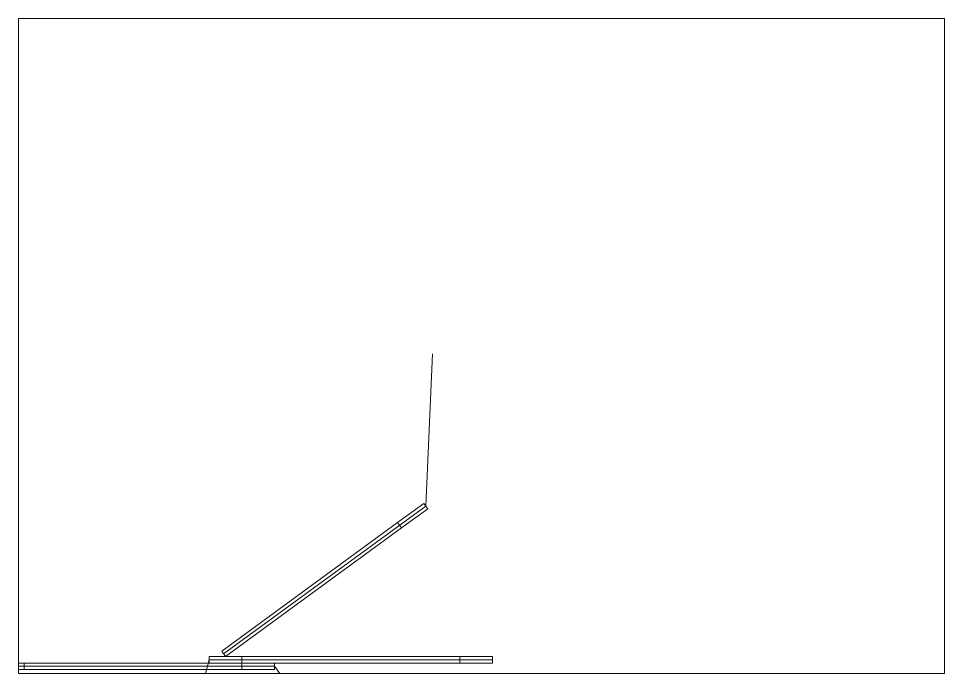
# Paper-space layout 'A3' of a CAD drawing. Header units: millimetres. Extents: x 0 to 420, y 0 to 297.
# The model-space entities are those that its viewports show. They can reach past a viewport. Long polylines and large blocks are cut down to what shows.
import ezdxf

# ---------------------------------------------------------------- set-up
doc = ezdxf.new("R2010")
doc.units = ezdxf.units.MM
for name, color, linetype, lineweight in [('Cut.1.First', 2, 'Continuous', 5), ('Cut.2.Second', 4, 'Continuous', 5), ('Cut.4.Last', 1, 'Continuous', 5)]:
    doc.layers.add(name, color=color, linetype=linetype, lineweight=lineweight)
doc.layers.add('Viewport', color=18, linetype='Continuous')

msp = doc.modelspace()

# ---------------------------------------------------------------- linework, layer by layer
at = {"layer": 'Cut.1.First'}
for points in [[(173.25, 64.99), (185.36, 73.84), (183.59, 76.26), (171.48, 67.42)], [(85, 3), (100, 3), (100, 6), (85, 6)], [(200, 3), (215, 3), (215, 6), (200, 6)], [(-15, 0), (0, 0), (0, 3), (-15, 3)], [(100, 0), (115, 0), (115, 3), (100, 3)]]:
    msp.add_lwpolyline(points, close=True, dxfattribs=at)
at = {"layer": 'Cut.2.Second'}
for points in [[(92.5, 6), (173.25, 64.99), (171.48, 67.42), (90.73, 8.42)], [(100, 3), (200, 3), (200, 6), (100, 6)], [(0, 0), (100, 0), (100, 3), (0, 3)]]:
    msp.add_lwpolyline(points, close=True, dxfattribs=at)
at = {"layer": 'Cut.4.Last'}
for points in [[(91.62, 7.21), (184.47, 75.05), (187.53, 144.87)], [(215, 4.5), (85, 4.5), (71.94, -42.26)], [(-15, 1.5), (115, 1.5), (142.67, -37.11)]]:
    msp.add_lwpolyline(points, dxfattribs=at)

psp = doc.layouts.new('A3')

# ---------------------------------------------------------------- viewports
at = {"layer": 'Viewport'}
psp.add_viewport(center=(210, 148.5), size=(420, 296.997), view_center_point=(210, 148.5), view_height=300.5927, dxfattribs=at)

doc.saveas('drawing.dxf')
